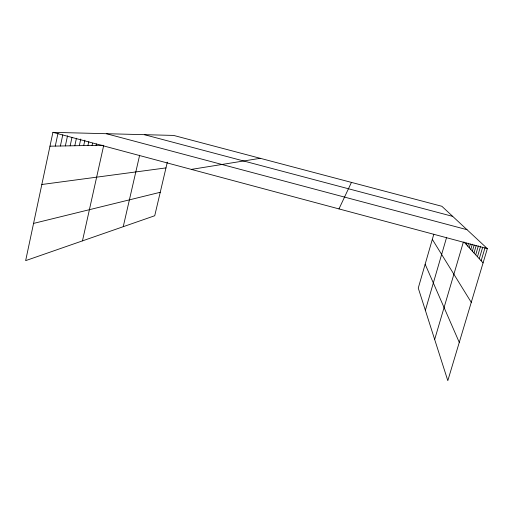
<?xml version="1.0" encoding="UTF-8"?>
<svg xmlns="http://www.w3.org/2000/svg" width="513" height="513" viewBox="0 0 513 513"><rect width="100%" height="100%" fill="white"/><g stroke="black" fill="none" stroke-linecap="round" stroke-linejoin="round"><path stroke-width="0.77" d="M433.806 234.229L418.262 288.075L447.811 380.659L487.35 248.632L441.866 206.284L173.606 135.419L52.916 132.341L25.65 260.636L154.727 215.742L167.328 162.134M55.269 146.096L58.014 133.233M60.387 146.006L62.785 134.836M65.35 145.916L67.517 135.83M70.153 145.827L71.967 137.433M74.802 145.743L76.437 138.228M79.316 145.666L80.765 139.004M83.696 145.589L84.882 140.164M87.941 145.512L88.781 141.697M92.064 145.435L92.564 143.185M96.072 145.365L96.399 143.884M82.465 240.873L103.748 145.23M123.235 226.695L139.645 155.227M425.367 310.339L446.643 237.269M434.665 339.471L463.31 242.239M466.291 244.534L466.74 243.015M467.741 246.118L468.6 243.213M469.235 247.753L470.325 244.066M470.774 249.44L472.326 244.201M472.364 251.178L474.166 245.092M474.006 252.973L476.173 245.676M475.698 254.826L478.347 245.932M477.449 256.744L480.598 246.195M479.264 258.725L482.695 247.234M481.136 260.777L485.112 247.484M338.978 208.913L351.443 182.397M33.563 223.411L160.242 192.285M191.355 169.393L260.251 158.312M41.829 184.5L165.968 167.905M49.973 146.186L102.234 145.256M144.365 134.675L452.722 216.39M106.313 133.701L467.003 229.689M52.916 132.341L487.35 248.632M463.976 242.001L483.079 262.9M432.318 239.372L471.261 302.349M425.155 264.201L459.27 342.389"/></g></svg>
